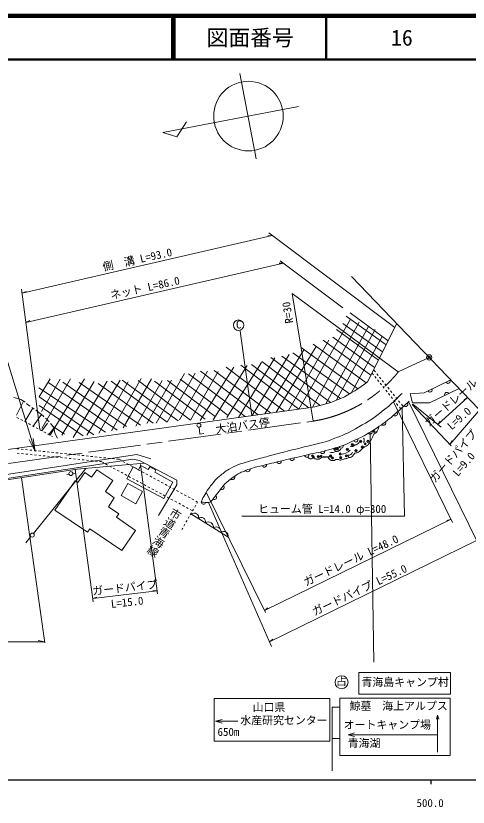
# Model space of a CAD drawing. Units: millimetres, scale not verified. Extents: x 40000 to 680000, y 20000 to 380000.
# Drawn here: x 472914 to 576563, y 198715 to 380000 of the extents above; entities that cross this region are included whole.
import ezdxf
from ezdxf.enums import TextEntityAlignment as Align

# ---------------------------------------------------------------- set-up
doc = ezdxf.new("R2010")
doc.units = ezdxf.units.MM
doc.header["$LTSCALE"] = 1000
doc.header["$PDMODE"] = 32
doc.header["$PDSIZE"] = 500
doc.linetypes.add('CHAIN', pattern=[18.5, 12, -1.5, 3.5, -1.5])
for name, color, linetype, lineweight in [('M-BGD', 7, 'Continuous', 13), ('M-BMK', 2, 'CHAIN', 13), ('M-STR-HTXT', 7, 'Continuous', 13), ('M-STR-STRD', 4, 'Continuous', 13), ('M-TTL', 2, 'Continuous', 140), ('M-TTL-BAND', 7, 'Continuous', 25), ('M-TTL-LINE', 7, 'Continuous', 50), ('M-TTL-TXT', 7, 'Continuous', 13), ('M-WORK', 1, 'Continuous', 13)]:
    doc.layers.add(name, color=color, linetype=linetype, lineweight=lineweight)
doc.layers.add('M-OTRS', color=6, linetype='Continuous')
doc.styles.add('@ＭＳ ゴシック', font='')
doc.styles.add('ＭＳ ゴシック', font='')
doc.styles.get('@ＭＳ ゴシック').set_extended_font_data('@MS Gothic')
doc.styles.get('ＭＳ ゴシック').set_extended_font_data('MS Gothic')

# ---------------------------------------------------------------- blocks, each defined once
blk = doc.blocks.new('open_arrow')
at = {"color": 0, "linetype": 'Continuous', "lineweight": -2}
blk.add_lwpolyline([(7.5, 1.25), (0, 0), (7.5, -1.25)], dxfattribs=at)

msp = doc.modelspace()

# ---------------------------------------------------------------- linework, layer by layer
at = {"layer": 'M-BGD'}
msp.add_circle((567634, 301752), 600, dxfattribs=at)
at = {"layer": 'M-BMK'}
for p, q in [((560545, 298414), (567634, 301752)), ((471247, 277472), (541016, 287147))]:
    msp.add_line(p, q, dxfattribs=at)
msp.add_arc((536137, 318160), 31395, 278.94151, 321.02692, dxfattribs=at)
at = {"layer": 'M-OTRS'}
msp.add_point((567634, 301752), dxfattribs=at)
at = {"layer": 'M-STR-HTXT'}
for p, q in [((559752, 308565), (530870, 330252)), ((531670, 329651), (530688, 329611)), ((534246, 323341), (533264, 323301)), ((533501, 323903), (547822, 313104)), ((478385, 285200), (474226, 317406)), ((576446, 292566), (575606, 292055)), ((573008, 263924), (559431, 291568)), ((562926, 291657), (578670, 259396)), ((563708, 290983), (572687, 281476)), ((570342, 285774), (563895, 291070)), ((490671, 245788), (486503, 276061)), ((501494, 277197), (505407, 247557)), ((474218, 274187), (479598, 236378)), ((530091, 243338), (516558, 270894)), ((531529, 235489), (517066, 268508)), ((572642, 264669), (571694, 264407)), ((505307, 248313), (504326, 248378)), ((407357, 236613), (479565, 236613)), ((478065, 236863), (479565, 236613))]:
    msp.add_line(p, q, dxfattribs=at)
for points in [[(531670, 329651), (474347, 316473), (475247, 316869)], [(534246, 323341), (475212, 309770), (476112, 310166)], [(576446, 292566), (569582, 286398), (570178, 287181)], [(561440, 290258), (561944, 265379), (524710, 265379)], [(579000, 289504), (572395, 281785), (572883, 282639)], [(572642, 264669), (529879, 243769), (530666, 244358)], [(578475, 259795), (531038, 236610), (531825, 237200)], [(505307, 248313), (490565, 246556), (491503, 246853)]]:
    msp.add_lwpolyline(points, dxfattribs=at)
at = {"layer": 'M-STR-STRD'}
for p, q in [((488988, 276316), (476955, 261411)), ((476390, 260711), (475230, 259274))]:
    msp.add_line(p, q, dxfattribs=at)
msp.add_circle((476686, 261050), 450, dxfattribs=at)
at = {"layer": 'M-TTL'}
msp.add_line((680000, 380000), (40000, 380000), dxfattribs=at)
at = {"layer": 'M-TTL-BAND'}
for p, q in [((40000, 205000), (579000, 205000)), ((568000, 205000), (568000, 204000))]:
    msp.add_line(p, q, dxfattribs=at)
at = {"layer": 'M-TTL-LINE'}
for p, q in [((508747, 380000), (508747, 370000)), ((509247, 380000), (509247, 370000)), ((543997, 380000), (543997, 370000)), ((40000, 370000), (680000, 370000))]:
    msp.add_line(p, q, dxfattribs=at)
at = {"layer": 'M-TTL-TXT'}
msp.add_lwpolyline([(477312, 280192), (463803, 323920), (435159, 323920)], dxfattribs=at)
at = {"layer": 'M-WORK'}
for p, q in [((527979, 347243), (524205, 366812)), ((578979, 289925), (549849, 320293)), ((549521, 311946), (558213, 305520)), ((549585, 310499), (537738, 289909)), ((548572, 311222), (557777, 304658)), ((551583, 309817), (540866, 290354)), ((553738, 308829), (543971, 291088)), ((547808, 309521), (556943, 303009)), ((560217, 309485), (553490, 296177)), ((524335, 307747), (527015, 288422)), ((555247, 308154), (546300, 291903)), ((546399, 308105), (555995, 301134)), ((556870, 306513), (549749, 293579)), ((544633, 305666), (535379, 289582)), ((541029, 304790), (553205, 295944)), ((543313, 305677), (554269, 297717)), ((545589, 306368), (555136, 299433)), ((529982, 288833), (538916, 303518)), ((532585, 289194), (541753, 304264)), ((536355, 302830), (549377, 293369)), ((538277, 303982), (551283, 294533)), ((523961, 287998), (532279, 301671)), ((527044, 288426), (535560, 302426)), ((531360, 301759), (545033, 291430)), ((533899, 302051), (547289, 292323)), ((522859, 299531), (515162, 287333)), ((525953, 299905), (518100, 287458)), ((521094, 299539), (534447, 289453)), ((529189, 300599), (521240, 288001)), ((524446, 299941), (537729, 289908)), ((526925, 300130), (540034, 290227)), ((529310, 300814), (542659, 290731)), ((511570, 298053), (505081, 286720)), ((513982, 298103), (507585, 286932)), ((516815, 298592), (510446, 287470)), ((512500, 298005), (525470, 288208)), ((519301, 298525), (512932, 287403)), ((515215, 298619), (528450, 288621)), ((518379, 298760), (531282, 289014)), ((554512, 298198), (554843, 297785)), ((554885, 298937), (555307, 298411)), ((555156, 297395), (555469, 297005)), ((555620, 298021), (555933, 297631)), ((480772, 296862), (478272, 292750)), ((483038, 296792), (478772, 289343)), ((485418, 296825), (478905, 285452)), ((480277, 296048), (496098, 285069)), ((488657, 296838), (480796, 283905)), ((490900, 296248), (483430, 283960)), ((483669, 296089), (498309, 285929)), ((493875, 296342), (486016, 283414)), ((487399, 296018), (501493, 286237)), ((496803, 296555), (489153, 283971)), ((504369, 286653), (491808, 295786)), ((498672, 296131), (491959, 284406)), ((507585, 286932), (494728, 296279)), ((501669, 296928), (494801, 284935)), ((510119, 287226), (497278, 296563)), ((503975, 296859), (497545, 285629)), ((506437, 296467), (500420, 285960)), ((500926, 296472), (512932, 287403)), ((508591, 296561), (502899, 286621)), ((504727, 296283), (516265, 287568)), ((507658, 296465), (518578, 288216)), ((510542, 296768), (521533, 288466)), ((555782, 296615), (556095, 296225)), ((556246, 297241), (556559, 296851)), ((556408, 295835), (556721, 295445)), ((556872, 296461), (557185, 296071)), ((557498, 295681), (557811, 295291)), ((478193, 294771), (493431, 284657)), ((557034, 295055), (557347, 294665)), ((557659, 294275), (557972, 293885)), ((558124, 294901), (558437, 294511)), ((558750, 294121), (559062, 293731)), ((473405, 292360), (472451, 292582)), ((474068, 292083), (473405, 292360)), ((474824, 291665), (474068, 292083)), ((478272, 292750), (490821, 284042)), ((558285, 293496), (558598, 293106)), ((558911, 292716), (559224, 292326)), ((559375, 293341), (559688, 292951)), ((559537, 291936), (559850, 291546)), ((560001, 292561), (560314, 292171)), ((468427, 280298), (540504, 290292)), ((474679, 291756), (473090, 288518)), ((474833, 291658), (474824, 291665)), ((475021, 291490), (474833, 291658)), ((476814, 290127), (474943, 287049)), ((475583, 290990), (475394, 291158)), ((475944, 290731), (475583, 290990)), ((476186, 290563), (475944, 290731)), ((476838, 290110), (476596, 290278)), ((477113, 289920), (476838, 290110)), ((478241, 290752), (488319, 283758)), ((560163, 291156), (560476, 290766)), ((560627, 291782), (560940, 291392)), ((560789, 290376), (561120, 289963)), ((561253, 291002), (561675, 290475)), ((478796, 288688), (476912, 285992)), ((477798, 289444), (477524, 289635)), ((478506, 288933), (477798, 289444)), ((479173, 288347), (478506, 288933)), ((479358, 288171), (479173, 288347)), ((473619, 287760), (473179, 287997)), ((474500, 287287), (474060, 287524)), ((475381, 286814), (474941, 287051)), ((476262, 286341), (475822, 286577)), ((480158, 286649), (478882, 284933)), ((479905, 287652), (479720, 287827)), ((480367, 287158), (479905, 287652)), ((480543, 286960), (480367, 287158)), ((481051, 286389), (480875, 286587)), ((477143, 285867), (476703, 286104)), ((478024, 285394), (477583, 285631)), ((478905, 284921), (478464, 285158)), ((479786, 284448), (479345, 284684)), ((481608, 285570), (480491, 284069)), ((481532, 285739), (481051, 286389)), ((481271, 286108), (484036, 284190)), ((481725, 285233), (481532, 285739)), ((481870, 284486), (481725, 285233)), ((514916, 285748), (515106, 284199)), ((554084, 284654), (554958, 231932)), ((480667, 283974), (480226, 284211)), ((481351, 283607), (481107, 283738)), ((482050, 283944), (481870, 284486)), ((482472, 283245), (482050, 283944)), ((515106, 284199), (515962, 284305)), ((473138, 280828), (473636, 280776)), ((473685, 279767), (473187, 279818)), ((474133, 280725), (474630, 280674)), ((474680, 279667), (474182, 279717)), ((475128, 280623), (475625, 280571)), ((475675, 279567), (475177, 279617)), ((476122, 280520), (476620, 280469)), ((476670, 279466), (476172, 279517)), ((477117, 280418), (477615, 280367)), ((477665, 279366), (477167, 279416)), ((478112, 280315), (478609, 280264)), ((478660, 279266), (478162, 279316)), ((479107, 280213), (479604, 280162)), ((479654, 279165), (479157, 279215)), ((480101, 280111), (480599, 280059)), ((481096, 280008), (481594, 279957)), ((482091, 279906), (482588, 279854)), ((483086, 279803), (483583, 279752)), ((484080, 279701), (484578, 279650)), ((485075, 279598), (485572, 279547)), ((486070, 279496), (486567, 279445)), ((487065, 279393), (487562, 279342)), ((488059, 279291), (488557, 279240)), ((489054, 279189), (489551, 279137)), ((499688, 278426), (419712, 266233)), ((480649, 279065), (480152, 279115)), ((481644, 278965), (481147, 279015)), ((482639, 278864), (482142, 278914)), ((483634, 278764), (483137, 278814)), ((484629, 278664), (484132, 278714)), ((485624, 278563), (485127, 278613)), ((486619, 278463), (486122, 278513)), ((502321, 277542), (486951, 276129)), ((487614, 278362), (487117, 278413)), ((488609, 278262), (488112, 278312)), ((489604, 278162), (489107, 278212)), ((490049, 279086), (490546, 279035)), ((490599, 278061), (490101, 278112)), ((491044, 278984), (491541, 278932)), ((491594, 277961), (491096, 278011)), ((492038, 278881), (492536, 278830)), ((492496, 277870), (492091, 277911)), ((493051, 277571), (492496, 277870)), ((493033, 278779), (493530, 278728)), ((494028, 278676), (494525, 278625)), ((495023, 278574), (495520, 278523)), ((496017, 278472), (496607, 278411)), ((496607, 278411), (497029, 278181)), ((497468, 277941), (497907, 277702)), ((498346, 277463), (498785, 277223)), ((486951, 276129), (435778, 268326)), ((493932, 277098), (493492, 277335)), ((494813, 276624), (494373, 276861)), ((495694, 276151), (495253, 276388)), ((496575, 275678), (496134, 275914)), ((499224, 276984), (499663, 276745)), ((500102, 276506), (500541, 276266)), ((500980, 276027), (501419, 275788)), ((484614, 274938), (485096, 275004)), ((485977, 275124), (486593, 275208)), ((497455, 275204), (497015, 275441)), ((498336, 274731), (497896, 274967)), ((499217, 274257), (498777, 274494)), ((500098, 273784), (499657, 274020)), ((501858, 275548), (502297, 275309)), ((502736, 275070), (503175, 274830)), ((503614, 274591), (504053, 274352)), ((504492, 274112), (504931, 273873)), ((500979, 273310), (500538, 273547)), ((501859, 272837), (501419, 273073)), ((502740, 272363), (502300, 272600)), ((503621, 271890), (503181, 272126)), ((505370, 273634), (505809, 273394)), ((506248, 273155), (506687, 272916)), ((507126, 272676), (507565, 272437)), ((508004, 272198), (508443, 271959)), ((504502, 271416), (504061, 271653)), ((505383, 270943), (504942, 271180)), ((506263, 270469), (505823, 270706)), ((507144, 269996), (506704, 270233)), ((508882, 271719), (509321, 271480)), ((509760, 271241), (510199, 271001)), ((510638, 270762), (511077, 270523)), ((511516, 270283), (511955, 270044)), ((508025, 269522), (507585, 269759)), ((508906, 269049), (508465, 269286)), ((509787, 268575), (509346, 268812)), ((510667, 268102), (510227, 268339)), ((512394, 269805), (512833, 269565)), ((513272, 269326), (513711, 269087)), ((514150, 268847), (514572, 268617)), ((514572, 268617), (514392, 268304)), ((511548, 267628), (511108, 267865)), ((512429, 267155), (511989, 267392)), ((513425, 266620), (512870, 266918)), ((513645, 267003), (513396, 266569)), ((514143, 267870), (513894, 267437)), ((512649, 265268), (512400, 264835)), ((513147, 266136), (512898, 265702)), ((513021, 265916), (521745, 260508)), ((511653, 263534), (511404, 263100)), ((512151, 264401), (511902, 263968)), ((511155, 262667), (510975, 262353)), ((545375, 221600), (547183, 221600)), ((545375, 221600), (545375, 207045)), ((569557, 219811), (569307, 218911)), ((569557, 211311), (569557, 219811)), ((569557, 219811), (569807, 218911)), ((518695, 218390), (520195, 218807)), ((523757, 218390), (518695, 218390)), ((518695, 218390), (520195, 217974)), ((549040, 215315), (550540, 215731)), ((545375, 214449), (547183, 214449)), ((569557, 215315), (549040, 215315)), ((549040, 215315), (550540, 214898))]:
    msp.add_line(p, q, dxfattribs=at)
for points in [[(537649, 359257), (506606, 353269), (509816, 352276), (512053, 355725)], [(560545, 298414), (536261, 316366), (541016, 287147)], [(572570, 296607), (566462, 293656), (563251, 293372), (563841, 291318), (567693, 291318), (574505, 294589)], [(503857, 278484), (500604, 279480), (419564, 267086)], [(499688, 278426), (501235, 278116), (509776, 273601), (509776, 272596), (505601, 265519)]]:
    msp.add_lwpolyline(points, dxfattribs=at)
for points in [[(491462, 276004), (495136, 273522), (493500, 271000), (495440, 269576), (494142, 267509), (496484, 265893), (495961, 265134), (500332, 262116), (497172, 257525), (489849, 262454), (489306, 261704), (481842, 266722), (486493, 273455), (487096, 273058), (488734, 275371), (490260, 274308)], [(499834, 276651), (498378, 273943), (506843, 269393), (508905, 273187), (504736, 275430), (505021, 275934), (503596, 276688), (503224, 276052), (501521, 276994), (500991, 276021)], [(498575, 272859), (501931, 270999), (500396, 268230), (497040, 270090)], [(572550, 224595), (551481, 224595), (551481, 229595), (572550, 229595)], [(518359, 213809), (544861, 213809), (544861, 223603), (518359, 223603)], [(547183, 210535), (572450, 210535), (572450, 223704), (547183, 223704)]]:
    msp.add_lwpolyline(points, close=True, dxfattribs=at)
for centre, radius in [((526212, 357029), 7965), ((523963, 309125), 1200), ((514861, 286195), 450), ((485527, 275131), 450), ((547556, 227325), 1500)]:
    msp.add_circle(centre, radius, dxfattribs=at)
for centre, radius, start, end in [((536165, 317139), 27195, 279.18149, 309.57228), ((571946, 296305), 500, 205.78561, 25.78561), ((567820, 294312), 500, 205.78561, 25.78561), ((571669, 293227), 500, 25.64482, 205.64482), ((562253, 291005), 500, 222.25487, 44.25408), ((559858, 288829), 500, 222.25487, 40.89876), ((557198, 286684), 500, 217.10558, 36.75985), ((554084, 284654), 500, 212.46656, 32.46656), ((550793, 282865), 500, 206.22597, 26.22597), ((551801, 282780), 941, 326.52272, 31.5676), ((547415, 281450), 500, 202.01055, 14.83311), ((549932, 282077), 743, 237.02718, 330.11369), ((550545, 282920), 1213, 271.45731, 327.12542), ((539570, 279411), 500, 193.51215, 12.69107), ((543220, 280206), 500, 196.38291, 13.53827), ((545353, 281249), 1332, 247.46065, 307.15087), ((546364, 281384), 1214, 260.24574, 329.10798), ((547094, 283085), 3556, 274.4578, 313.16985), ((549054, 280382), 1064, 267.797, 343.40144), ((547970, 278663), 1233, 5.42755, 32.19991), ((533229, 277909), 500, 193.35215, 13.52382), ((536192, 278612), 500, 193.09381, 13.52382), ((544280, 291354), 12367, 265.5538, 274.4462), ((526081, 276052), 500, 202.74227, 17.33427), ((529887, 277097), 500, 193.35215, 13.52382), ((522615, 274244), 500, 215.90085, 35.09839), ((520166, 272003), 500, 234.22979, 48.63046), ((515894, 268630), 500, 182.01954, 348.78399), ((518395, 269684), 500, 232.7048, 52.22073), ((513829, 265111), 969, 343.65874, 132.75462), ((515417, 264127), 969, 343.65874, 132.75462), ((517014, 262873), 1186, 352.20604, 124.20732), ((518818, 261757), 1144, 353.07915, 123.33422), ((520611, 260907), 969, 343.65874, 132.75462)]:
    msp.add_arc(centre, radius, start, end, dxfattribs=at)
for points, knots in [([(561405, 293507), (560833, 292886), (558999, 291133), (558352, 290589), (557533, 289899), (554983, 287938), (554086, 287351), (553090, 286699), (549984, 284925), (548910, 284411), (547926, 283939), (544865, 282756), (543822, 282432), (542611, 282056), (538893, 281227), (537663, 280916), (536325, 280576), (532320, 279530), (530986, 279178), (530361, 279013), (528489, 278500), (527864, 278332), (527387, 278204), (525952, 277838), (525480, 277694), (525037, 277560), (523715, 277128), (523291, 276942), (522900, 276772), (521781, 276145), (521419, 275920), (521147, 275752), (520376, 275182), (520127, 274983), (519875, 274781), (519137, 274152), (518913, 273920), (518620, 273618), (517806, 272650), (517547, 272318), (517343, 272058), (516778, 271242), (516600, 270963), (516427, 270691), (515943, 269854), (515796, 269568), (515701, 269383), (515473, 268805), (515395, 268613)], [0, 0, 0, 0, 1, 1, 1, 2, 2, 2, 3, 3, 3, 4, 4, 4, 5, 5, 5, 6, 6, 6, 7, 7, 7, 8, 8, 8, 9, 9, 9, 10, 10, 10, 11, 11, 11, 12, 12, 12, 13, 13, 13, 14, 14, 14, 15, 15, 15, 16, 16, 16, 16]), ([(563027, 291756), (562343, 291079), (560219, 289120), (559488, 288493), (558930, 288014), (557195, 286648), (556588, 286233), (555754, 285665), (553184, 284063), (552295, 283588), (551434, 283127), (548768, 281900), (547853, 281561), (546879, 281200), (543875, 280362), (542871, 280097), (542407, 279975), (540988, 279734), (540520, 279627), (538822, 279240), (533737, 278035), (532044, 277625), (531055, 277386), (528085, 276674), (527110, 276383), (526534, 276212), (524841, 275582), (524300, 275321), (523906, 275131), (522811, 274399), (522459, 274140), (522118, 273890), (521124, 273094), (520840, 272781), (520286, 272171), (518796, 270192), (518287, 269544), (518181, 269410), (517880, 268994), (517764, 268869), (517700, 268801), (517478, 268622), (517393, 268583), (517312, 268545), (517044, 268496), (516954, 268498), (516643, 268506), (516017, 268564), (515395, 268613)], [0, 0, 0, 0, 1, 1, 1, 2, 2, 2, 3, 3, 3, 4, 4, 4, 5, 5, 5, 6, 6, 6, 7, 7, 7, 8, 8, 8, 9, 9, 9, 10, 10, 10, 11, 11, 11, 12, 12, 12, 13, 13, 13, 14, 14, 14, 15, 15, 15, 16, 16, 16, 16]), ([(539775, 278955), (539819, 278890), (539976, 278712), (540035, 278660), (540073, 278628), (540203, 278550), (540252, 278540), (540330, 278523), (540573, 278504), (540649, 278528), (540752, 278560), (541002, 278785), (541107, 278805), (541156, 278814), (541259, 278676), (541300, 278648), (541346, 278618), (541489, 278533), (541541, 278516), (541615, 278491), (541848, 278448), (541926, 278444), (542020, 278438), (542307, 278436), (542396, 278468), (542497, 278504), (542741, 278730), (542842, 278769), (542956, 278812), (543323, 278854), (543445, 278868), (543579, 278883), (543984, 278907), (544119, 278916), (544177, 278919), (544359, 278958), (544408, 278928), (544470, 278891), (544559, 278684), (544601, 278627), (544646, 278566), (544784, 278386), (544842, 278338), (544899, 278290), (545097, 278182), (545167, 278157), (545224, 278136), (545407, 278108), (545468, 278109), (545558, 278110), (545828, 278142), (545914, 278169), (545971, 278187), (546111, 278305), (546167, 278326), (546229, 278348), (546426, 278383), (546492, 278383), (546557, 278384), (546749, 278347), (546813, 278333), (546881, 278317), (547080, 278240), (547150, 278232), (547228, 278223), (547466, 278229), (547543, 278248), (547646, 278274), (547935, 278419), (548036, 278453), (548114, 278479), (548353, 278536), (548434, 278550), (548498, 278560), (548697, 278554), (548759, 278574), (548837, 278598), (549039, 278744), (549117, 278768), (549188, 278789), (549414, 278782), (549487, 278793), (549545, 278803), (549720, 278841), (549771, 278871), (549853, 278920), (550069, 279109), (550132, 279181), (550239, 279301), (550488, 279728), (550619, 279823), (550706, 279886), (551044, 279894), (551149, 279919), (551213, 279935), (551409, 279988), (551462, 280028), (551624, 280150), (552061, 280575), (552209, 280714), (552268, 280770), (552433, 280949), (552495, 281001), (552558, 281054), (552763, 281193), (552833, 281237), (552973, 281328), (553415, 281566), (553541, 281676), (553655, 281775), (553937, 282136), (554013, 282266), (554191, 282569), (554652, 283518), (554806, 283834), (554838, 283900), (554891, 284119), (554941, 284172), (555015, 284250), (555324, 284378), (555396, 284458), (555534, 284613), (555892, 285129), (555971, 285321), (556017, 285432), (556076, 285688), (556117, 285922)], [0, 0, 0, 0, 1, 1, 1, 2, 2, 2, 3, 3, 3, 4, 4, 4, 5, 5, 5, 6, 6, 6, 7, 7, 7, 8, 8, 8, 9, 9, 9, 10, 10, 10, 11, 11, 11, 12, 12, 12, 13, 13, 13, 14, 14, 14, 15, 15, 15, 16, 16, 16, 17, 17, 17, 18, 18, 18, 19, 19, 19, 20, 20, 20, 21, 21, 21, 22, 22, 22, 23, 23, 23, 24, 24, 24, 25, 25, 25, 26, 26, 26, 27, 27, 27, 28, 28, 28, 29, 29, 29, 30, 30, 30, 31, 31, 31, 32, 32, 32, 33, 33, 33, 34, 34, 34, 35, 35, 35, 36, 36, 36, 37, 37, 37, 38, 38, 38, 39, 39, 39, 40, 40, 40, 41, 41, 41, 42, 42, 42, 42])]:
    msp.add_open_spline(points, degree=3, knots=knots, dxfattribs=at)
for p in [(555018, 284768), (546619, 280757), (550004, 281757), (551931, 282540), (552305, 281239), (552967, 281938), (553594, 282516), (540899, 279207), (542236, 278990), (542874, 279114), (545031, 279150), (546041, 280685), (547223, 279617), (548631, 279191), (548860, 280709), (550847, 280384), (541128, 278894), (545465, 278689), (547368, 278785)]:
    msp.add_point(p, dxfattribs=at)

# ---------------------------------------------------------------- block references
at = {"layer": 'M-TTL-TXT', "xscale": 400, "yscale": 400, "rotation": 107.2}
msp.add_blockref('open_arrow', (477312, 280192), dxfattribs=at)

# ---------------------------------------------------------------- texts
at = {"layer": 'M-STR-HTXT'}
for s, rotation, style, p in [('側\u3000溝 L=93.0', 12.421, 'ＭＳ ゴシック', (501061, 322750)), ('ネット L=86.0', 12.421, 'ＭＳ ゴシック', (502819, 316253)), ('ガードレール', 41.421, 'ＭＳ ゴシック', (573556, 290313)), ('L=9.0', 41.421, 'ＭＳ ゴシック', (575466, 286664)), ('大泊バス停', 8, 'ＭＳ ゴシック', (525080, 284696)), ('ガードパイプ', 48.921, 'ＭＳ ゴシック', (574237, 278186)), ('L=9.0', 48.921, 'ＭＳ ゴシック', (576659, 276322)), ('市道青海線', 239, '@ＭＳ ゴシック', (505614, 262395)), ('ガードレール L=48.0', 25.521, 'ＭＳ ゴシック', (550329, 253911)), ('ガードパイプ L=55.0', 25.521, 'ＭＳ ゴシック', (552288, 247144)), ('ガードパイプ', 6.271, 'ＭＳ ゴシック', (498053, 247552)), ('L=15.0', 6.271, 'ＭＳ ゴシック', (498580, 244207))]:
    msp.add_text(s, height=1833, rotation=rotation, dxfattribs=dict(at, style=style)).set_placement(p, align=Align.BOTTOM_CENTER)
at = {"layer": 'M-STR-HTXT', "style": 'ＭＳ ゴシック'}
msp.add_text('ヒューム管 L=14.0 φ=300', height=1833, dxfattribs=at).set_placement((543115, 265569), align=Align.BOTTOM_CENTER)
at = {"layer": 'M-TTL-BAND', "style": 'ＭＳ ゴシック'}
msp.add_text('500.0', height=1833, dxfattribs=at).set_placement((567844, 198195), align=Align.BOTTOM_CENTER)
at = {"layer": 'M-TTL-TXT', "style": 'ＭＳ ゴシック'}
for s, p in [('図面番号', (526622, 375000)), ('16', (561372, 375000))]:
    msp.add_text(s, height=3666, dxfattribs=at).set_placement(p, align=Align.MIDDLE_CENTER)
at = {"layer": 'M-WORK', "style": 'ＭＳ ゴシック'}
msp.add_text('R=30', height=1833, rotation=98.998, dxfattribs=at).set_placement((536647, 312234), align=Align.BOTTOM_CENTER)
for s, p in [('C', (523976, 307823)), ('占', (547520, 226084)), ('青海島キャンプ村', (562120, 225888)), ('鯨墓\u3000海上アルプス', (560624, 220445)), ('山口県', (530914, 220141)), ('水産研究センター', (534354, 217140)), ('オートキャンプ場', (558038, 216135)), ('650m', (521624, 214495)), ('青海湖', (552706, 211910))]:
    msp.add_text(s, height=1833, dxfattribs=at).set_placement(p, align=Align.BOTTOM_CENTER)

doc.saveas('drawing.dxf')
